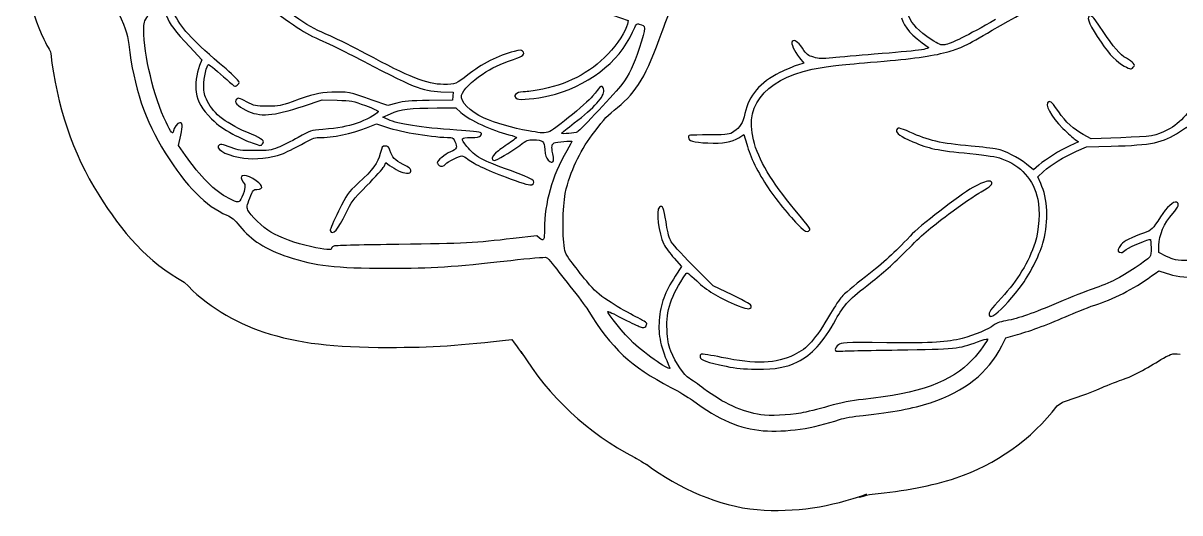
# Model space of a CAD drawing. Extents: x 3 to 1707, y 187 to 1378.
# Drawn here: x 3 to 156.6, y 186.7 to 251.8 of the extents above; entities that cross this region are included whole.
import ezdxf

# ---------------------------------------------------------------- set-up
doc = ezdxf.new("R2010")
doc.units = 0
doc.layers.add('Drawings', color=7, linetype='CONTINUOUS')

msp = doc.modelspace()

# ---------------------------------------------------------------- linework, layer by layer
at = {"layer": 'Drawings', "color": 7}
for points in [[(81.296955, 252.832499), (83.314495, 252.104176), (83.228062, 251.651575)], [(25.114361, 248.622582), (26.71605, 246.910823), (26.423717, 246.145486)], [(106.09232, 247.146455), (106.639948, 246.434619), (105.824694, 246.200004)], [(40.20923, 240.759839), (42.696164, 241.599231), (44.684886, 241.533448)], [(52.610929, 241.138386), (51.416888, 240.817434), (49.349933, 241.553974)], [(58.474084, 242.664824), (60.112837, 242.590854), (60.067516, 242.06417), (60.018186, 241.537486), (56.909524, 241.500501)], [(51.441511, 238.957707), (50.770368, 239.258076), (51.779148, 239.739503)], [(57.951192, 240.50484), (60.429883, 240.507663), (61.105138, 239.911018)], [(48.596448, 237.879747), (49.914026, 238.406431), (51.252181, 237.953774)], [(24.538072, 234.207779), (23.636342, 235.528598), (23.908096, 236.870026)], [(98.038628, 236.55091), (98.709771, 236.978836), (99.067984, 235.686815)], [(148.753108, 236.554072), (144.820969, 236.422507), (143.758663, 236.982111)], [(156.55977, 237.344395), (157.490297, 237.945163), (158.330258, 237.295016)], [(33.390395, 235.862734), (33.394631, 235.862734)], [(142.671671, 236.319627), (143.124581, 236.002797), (141.963467, 235.467897)], [(142.87342, 234.752053), (144.199218, 235.323994), (147.456125, 235.422809)], [(50.906451, 232.74382), (51.157621, 233.237556), (51.647591, 232.87547)], [(137.86249, 232.900286), (137.146063, 232.303641), (136.227871, 233.044302)], [(138.117785, 230.476833), (137.72251, 231.336806), (138.488349, 232.044548)], [(71.563337, 223.213276), (71.221589, 223.534227), (68.04705, 223.159775)], [(154.834038, 220.790359), (153.817013, 221.304705), (153.817013, 222.263437)], [(89.436805, 220.551876), (90.433231, 219.461466), (89.589158, 218.169445)], [(97.140526, 215.663551), (94.604177, 216.877395), (91.936093, 219.560224)], [(153.319348, 218.524529), (153.788722, 218.870185), (154.776906, 218.540989)], [(132.95041, 208.920693), (133.506261, 209.99055), (135.04205, 210.418475)], [(140.283731, 200.930196), (141.020754, 201.415745)]]:
    msp.add_lwpolyline(points, dxfattribs=at)
for points in [[(51.075275, 235.430743)], [(131.23747, 230.793352)]]:
    msp.add_lwpolyline(points, close=True, dxfattribs=at)
for points in [[(3.502603, 262.897915), (2.98276, 258.444461), (3.844328, 253.553115), (5.730131, 249.652518)], [(43.750158, 250.067287), (40.535182, 251.478366), (39.654661, 252.057676), (32.468377, 257.506734)], [(131.678048, 250.812635), (137.581601, 254.231495), (140.868968, 255.957173), (145.207933, 257.918821)], [(33.633622, 255.362984), (39.37388, 251.059418), (40.112481, 250.575224), (42.770196, 249.392465)], [(87.847537, 250.663876), (88.972581, 253.823982), (89.413326, 254.698664), (90.589744, 256.095316)], [(15.121845, 254.224126), (16.58849, 251.190673), (16.837417, 250.498826), (17.019982, 248.920213)], [(18.995996, 250.889005), (18.995996, 251.828821), (19.045327, 251.982887), (19.601262, 252.814684)], [(22.001587, 252.745542), (22.446695, 251.642145), (23.113495, 250.759726), (25.114361, 248.622582)], [(29.079481, 246.42533), (25.094428, 249.874964), (24.049367, 251.037255), (22.940387, 253.235241)], [(119.622206, 252.487494), (120.043263, 251.111254), (120.850715, 250.22189), (123.179669, 248.574389)], [(123.587379, 249.594132), (121.924808, 250.681098), (121.025901, 251.624217), (120.622828, 252.700793)], [(132.131065, 252.252286), (128.414016, 250.114379), (126.168357, 249.000621), (125.366109, 248.894634)], [(144.553329, 252.69972), (144.169987, 252.462846), (144.649872, 251.415096), (146.138556, 249.235095)], [(146.335964, 250.773984), (145.444543, 252.115046), (145.056037, 252.627359), (144.79191, 252.724367)], [(21.956439, 238.602339), (20.356182, 241.934327), (18.995996, 247.573844), (18.995996, 250.889005)], [(72.745072, 242.10124), (77.794453, 243.271492), (82.112189, 246.541735), (83.911558, 250.561193)], [(83.228062, 251.651575), (83.062366, 250.795187), (81.862356, 248.928824), (80.67525, 247.68494)], [(81.914301, 240.570368), (84.472407, 242.610109), (85.756615, 244.790732), (87.847537, 250.663876)], [(83.911558, 250.561193), (84.397861, 251.648158), (84.462685, 251.730175), (84.813266, 251.643359)], [(84.813266, 251.643359), (85.729035, 251.416649), (85.731673, 251.368935), (84.780369, 248.388588)], [(125.958936, 248.006372), (127.55894, 248.470125), (128.049458, 248.711234), (131.678048, 250.812635)], [(149.489908, 247.09541), (148.626905, 247.600806), (147.814308, 248.549939), (146.335964, 250.773984)], [(5.730131, 249.652518), (6.402581, 248.261681), (6.603316, 247.979833), (6.656546, 247.944909)], [(17.019982, 248.920213), (17.676072, 243.249075), (19.169931, 238.797344), (21.841497, 234.551514)], [(42.770196, 249.392465), (43.789706, 248.938762), (45.563018, 248.075881), (46.710578, 247.475001)], [(48.493439, 247.701315), (46.992054, 248.516935), (44.858609, 249.58075), (43.750158, 250.067287)], [(105.10827, 249.327303), (104.90821, 249.127414), (105.386914, 248.064983), (106.09232, 247.146455)], [(106.47113, 248.426166), (105.825434, 249.351301), (105.408044, 249.626882), (105.10827, 249.327303)], [(125.366109, 248.894634), (124.847133, 248.826311), (124.631114, 248.911574), (123.587379, 249.594132)], [(146.138556, 249.235095), (147.289718, 247.549366), (148.245269, 246.562006), (149.206026, 246.062623)], [(6.656546, 247.944909), (6.640733, 247.939262), (6.626756, 247.909053), (6.648357, 247.722716)], [(6.648357, 247.722716), (7.441812, 240.86416), (9.521626, 234.512017), (13.018018, 228.955335)], [(46.710578, 247.475001), (55.130788, 243.065957), (55.827186, 242.781765), (58.474084, 242.664824)], [(58.80759, 243.631829), (56.603735, 243.643122), (54.252481, 244.572746), (48.493439, 247.701315)], [(68.187103, 248.022238), (66.113532, 247.485277), (63.800665, 246.307853), (62.035678, 244.886808)], [(68.108872, 246.940298), (69.410027, 247.373362), (69.705797, 247.640445), (69.315289, 248.030708)], [(69.315289, 248.030708), (69.115427, 248.230315), (68.986968, 248.229468), (68.187103, 248.022238)], [(80.67525, 247.68494), (78.195694, 245.086753), (75.178291, 243.541963), (71.258695, 242.862454)], [(84.780369, 248.388588), (84.081568, 246.199439), (83.455898, 244.895899), (82.499315, 243.615482)], [(107.96988, 247.236997), (107.210282, 247.457779), (107.067309, 247.572065), (106.47113, 248.426166)], [(116.011219, 247.632088), (113.908617, 247.465797), (111.427229, 247.255095), (110.497987, 247.163027)], [(123.179669, 248.574389), (123.537817, 248.32114), (121.745615, 248.086242), (116.011219, 247.632088)], [(117.345262, 246.726688), (121.527424, 247.079853), (124.056734, 247.45504), (125.958936, 248.006372)], [(26.423717, 246.145486), (25.985753, 244.993641), (25.80298, 243.590383), (25.962565, 242.6109)], [(26.971424, 243.450432), (26.977636, 244.447025), (27.375237, 246.26494), (27.589043, 246.26494)], [(27.589043, 246.26494), (27.722915, 246.26494), (28.921779, 245.282266), (30.026563, 244.261026)], [(31.471719, 244.22805), (31.324152, 244.425963), (30.247236, 245.414452), (29.079481, 246.42533)], [(63.937923, 244.965211), (65.319716, 245.881819), (66.252814, 246.322563), (68.108872, 246.940298)], [(99.961472, 236.262878), (98.702118, 241.272294), (101.934908, 244.681414), (109.081579, 245.883175)], [(105.824694, 246.200004), (105.376992, 246.070133), (104.317975, 245.618407), (103.473629, 245.195986)], [(110.497987, 247.163027), (109.049809, 247.019604), (108.690144, 247.028074), (107.96988, 247.236997)], [(109.081579, 245.883175), (110.515505, 246.124283), (112.002156, 246.275499), (117.345262, 246.726688)], [(149.206026, 246.062623), (150.101558, 245.597091), (150.091607, 245.597966), (150.400089, 245.906213)], [(150.391618, 246.432925), (150.250376, 246.589053), (149.844749, 246.887672), (149.489908, 247.09541)], [(150.400089, 245.906213), (150.627228, 246.132358), (150.62864, 246.171319), (150.391618, 246.432925)], [(30.026563, 244.261026), (30.545773, 243.781096), (31.034097, 243.388715), (31.113573, 243.388715)], [(62.035678, 244.886808), (60.561531, 243.699898), (60.360225, 243.623387), (58.80759, 243.631829)], [(61.20807, 242.212449), (61.363233, 242.830692), (62.604893, 244.080929), (63.937923, 244.965211)], [(103.473629, 245.195986), (100.824178, 243.870481), (99.368876, 242.173403), (98.829177, 239.785099)], [(27.457283, 241.380708), (27.03941, 242.228993), (26.967208, 242.540007), (26.971424, 243.450432)], [(31.113573, 243.388715), (31.193061, 243.388715), (31.36799, 243.494871), (31.500606, 243.627283)], [(31.500606, 243.627283), (31.720996, 243.847499), (31.716846, 243.898883), (31.471719, 244.22805)], [(71.258695, 242.862454), (70.517923, 242.733995), (69.679983, 242.632074), (69.393489, 242.632074)], [(76.162584, 238.505049), (78.884827, 240.578725), (80.185542, 242.028879), (80.0865, 242.870811)], [(82.499315, 243.615482), (81.820203, 242.70644), (76.927833, 237.493917), (76.582566, 237.311702)], [(79.855916, 243.348116), (79.665117, 243.410793), (79.60966, 243.35094), (78.600103, 242.056067)], [(80.0865, 242.870811), (80.059393, 243.100909), (79.956214, 243.315253), (79.855916, 243.348116)], [(25.962565, 242.6109), (26.18657, 241.235394), (26.676987, 240.387278), (28.008921, 239.068097)], [(33.304043, 237.002608), (29.958596, 238.417555), (28.308715, 239.652348), (27.457283, 241.380708)], [(31.315576, 241.669192), (30.951354, 241.305214), (31.403704, 240.766559), (32.563163, 240.196113)], [(32.653751, 241.315321), (31.659264, 241.835625), (31.522382, 241.875885), (31.315576, 241.669192)], [(35.441241, 240.739257), (33.789714, 240.737931), (33.747067, 240.742081), (32.653751, 241.315321)], [(38.710479, 241.319443), (37.226548, 240.779856), (37.004245, 240.740471), (35.441241, 240.739257)], [(43.960216, 242.586789), (42.191942, 242.498137), (41.489979, 242.330152), (38.710479, 241.319443)], [(49.349933, 241.553974), (46.438191, 242.590798), (45.934139, 242.685575), (43.960216, 242.586789)], [(44.684886, 241.533448), (46.574503, 241.472465), (46.762548, 241.436045), (48.452337, 240.817491)], [(56.909524, 241.500501), (54.289926, 241.468315), (53.615874, 241.411002), (52.610929, 241.138386)], [(64.217906, 239.155195), (62.250687, 240.046592), (60.986759, 241.331301), (61.20807, 242.212449)], [(69.393489, 242.632074), (68.416775, 242.632074), (67.929775, 242.074193), (68.5947, 241.718571)], [(68.5947, 241.718571), (68.952786, 241.527152), (71.132651, 241.727041), (72.745072, 242.10124)], [(78.600103, 242.056067), (78.252854, 241.610101), (76.835455, 240.353032), (75.404968, 239.216884)], [(139.180069, 241.319048), (138.535087, 241.071728), (139.420847, 239.406101), (141.065871, 237.776274)], [(140.505889, 239.998229), (139.710788, 241.172886), (139.459184, 241.426079), (139.180069, 241.319048)], [(158.943744, 242.21595), (158.255167, 240.289395), (156.697031, 238.477409), (154.974543, 237.599225)], [(32.563163, 240.196113), (34.449409, 239.268127), (36.168017, 239.395514), (40.20923, 240.759839)], [(50.144591, 240.023356), (49.93589, 239.685917), (48.36234, 238.819507), (47.332396, 238.476195)], [(48.452337, 240.817491), (49.430909, 240.459385), (50.193921, 240.103199), (50.144591, 240.023356)], [(51.779148, 239.739503), (53.01352, 240.328074), (54.41498, 240.500633), (57.951192, 240.50484)], [(61.105138, 239.911018), (62.316254, 238.84565), (65.202952, 237.507355), (67.48715, 236.952495)], [(78.883872, 237.385531), (80.163819, 239.06694), (80.588418, 239.51316), (81.914301, 240.570368)], [(98.829177, 239.785099), (98.531487, 238.467753), (98.195832, 237.908403), (97.379839, 237.369748)], [(143.758663, 236.982111), (142.530133, 237.62726), (141.404793, 238.670126), (140.505889, 239.998229)], [(22.940489, 237.454334), (22.940489, 236.849896), (22.615753, 237.2296), (21.956439, 238.602339)], [(23.776342, 238.5365), (23.500747, 238.5365), (22.940489, 237.810718), (22.940489, 237.454334)], [(23.908096, 236.870026), (24.181827, 238.223285), (24.158503, 238.5365), (23.776342, 238.5365)], [(28.008921, 239.068097), (28.98629, 238.100133), (29.550256, 237.689909), (30.812896, 237.035415)], [(47.332396, 238.476195), (45.971917, 238.02269), (44.89323, 237.827036), (42.770264, 237.645019)], [(60.561641, 237.558683), (55.669188, 237.901684), (52.813457, 238.341496), (51.441511, 238.957707)], [(70.081128, 237.472234), (68.064684, 237.818821), (65.622779, 238.518601), (64.217906, 239.155195)], [(75.404968, 239.216884), (72.475874, 236.890524), (72.816168, 237.002156), (70.081128, 237.472234)], [(74.507369, 237.130729), (74.509478, 237.197358), (75.256133, 237.814557), (76.162584, 238.505049)], [(30.812896, 237.035415), (31.681572, 236.585157), (32.841378, 236.056722), (33.390395, 235.862734)], [(34.765733, 235.731169), (35.093758, 236.126147), (34.831497, 236.356583), (33.304043, 237.002608)], [(39.509268, 236.587528), (38.612937, 236.08408), (37.400322, 235.485176), (36.816454, 235.254344)], [(42.770264, 237.645019), (41.158034, 237.506678), (41.120256, 237.492561), (39.509268, 236.587528)], [(39.93747, 235.666007), (41.228235, 236.391112), (41.677369, 236.567116), (42.218525, 236.567116)], [(42.218525, 236.567116), (44.18041, 236.567116), (46.551862, 237.0569), (48.596448, 237.879747)], [(51.252181, 237.953774), (53.236074, 237.277399), (57.564625, 236.571323), (59.762914, 236.567116)], [(59.762914, 236.567116), (60.017556, 236.566749), (60.170901, 236.427928), (60.331118, 236.044554)], [(63.781464, 237.192502), (63.696301, 237.277483), (62.247445, 237.440387), (60.561641, 237.558683)], [(61.912206, 235.381928), (61.048443, 236.47406), (61.087865, 236.566975), (62.426884, 236.566975)], [(62.426884, 236.566975), (63.250064, 236.566975), (63.597632, 236.629652), (63.740351, 236.80159)], [(63.740351, 236.80159), (63.872529, 236.960541), (63.886647, 237.087137), (63.781464, 237.192502)], [(67.48715, 236.952495), (68.091317, 236.805684), (68.546841, 236.625106), (68.500041, 236.549273)], [(76.582566, 237.311702), (76.28456, 237.154162), (74.503153, 236.998966), (74.507369, 237.130729)], [(75.11231, 229.748566), (75.906945, 232.652063), (77.061166, 234.991185), (78.883872, 237.385531)], [(94.225895, 236.925335), (91.105447, 236.899925), (91.335444, 236.92717), (91.335444, 236.563248)], [(97.379839, 237.369748), (96.747739, 236.952551), (96.704923, 236.946396), (94.225895, 236.925335)], [(118.967595, 237.521246), (118.912138, 237.131604), (119.478541, 236.737953), (121.137489, 236.011126)], [(120.729861, 237.294818), (119.389156, 237.903689), (119.028729, 237.951092), (118.967595, 237.521246)], [(128.870029, 235.434949), (124.79926, 235.804122), (123.225797, 236.161297), (120.729861, 237.294818)], [(141.065871, 237.776274), (141.6989, 237.149052), (142.421649, 236.493428), (142.671671, 236.319627)], [(147.456125, 235.422809), (153.002793, 235.59023), (154.255378, 235.855986), (156.55977, 237.344395)], [(154.974543, 237.599225), (153.349937, 236.770929), (152.893213, 236.692272), (148.753108, 236.554072)], [(28.89863, 235.406773), (28.691398, 234.866876), (30.341579, 234.096542), (32.283164, 233.826692)], [(30.619726, 235.246128), (29.416745, 235.722275), (29.033149, 235.757087), (28.89863, 235.406773)], [(33.707812, 234.834634), (31.836071, 234.834634), (31.572094, 234.869078), (30.619726, 235.246128)], [(33.394631, 235.862734), (34.577961, 235.445283), (34.531689, 235.449207), (34.765733, 235.731169)], [(36.816454, 235.254344), (35.841446, 234.868683), (35.588156, 234.834634), (33.707812, 234.834634)], [(37.306447, 234.37808), (37.870792, 234.590391), (39.054357, 235.169956), (39.93747, 235.666007)], [(51.07527, 235.430743), (50.684781, 235.430743), (50.640808, 235.362137), (50.408238, 234.439091)], [(51.688761, 234.875261), (51.530012, 235.333142), (51.422372, 235.430743), (51.075275, 235.430743)], [(60.331118, 236.044554), (60.679864, 235.210442), (60.619298, 235.066059), (59.742318, 234.678449)], [(67.701328, 232.176537), (63.902319, 233.530303), (62.964056, 234.052075), (61.912206, 235.381928)], [(65.519058, 233.537277), (65.868016, 233.537277), (67.609622, 234.557076), (68.932408, 235.537039)], [(67.252451, 235.635798), (66.61177, 235.20903), (65.896611, 234.684011), (65.667247, 234.471333)], [(68.500041, 236.549273), (68.453026, 236.473326), (67.893132, 236.062566), (67.252451, 235.635798)], [(68.932408, 235.537039), (69.881613, 236.240236), (70.044657, 236.309745), (70.719383, 236.285945)], [(70.719383, 236.285945), (72.048575, 236.239078), (72.182233, 236.125017), (72.255172, 234.981558)], [(73.317479, 234.426104), (73.125212, 235.356914), (73.178354, 235.733004), (73.514997, 235.862141)], [(73.514997, 235.862141), (73.801514, 235.971967), (75.866043, 236.163442), (75.866043, 236.080099)], [(75.866043, 236.080099), (75.866043, 236.041984), (75.562556, 235.477073), (75.190789, 234.825119)], [(91.335444, 236.563248), (91.335444, 236.109997), (91.933729, 235.944299), (93.912966, 235.851413)], [(93.912966, 235.851413), (95.965794, 235.755138), (97.079348, 235.943169), (98.038628, 236.55091)], [(99.067984, 235.686815), (99.527704, 234.021696), (100.569897, 231.899883), (101.917243, 229.897325)], [(105.46235, 226.988238), (102.349683, 230.698828), (100.631561, 233.5973), (99.961472, 236.262878)], [(121.137489, 236.011126), (123.178491, 235.116878), (124.41166, 234.862217), (128.709453, 234.443411)], [(132.283378, 235.031699), (131.824607, 235.123738), (130.288016, 235.306405), (128.870029, 235.434949)], [(136.227871, 233.044302), (135.109257, 233.948827), (133.404689, 234.806824), (132.283378, 235.031699)], [(141.963467, 235.467897), (140.638259, 234.856006), (138.91046, 233.774094), (137.86249, 232.900286)], [(21.841497, 234.551514), (24.674164, 230.049613), (27.235641, 227.460291), (30.0393, 226.260281)], [(30.24483, 228.508832), (28.585969, 229.311549), (26.381522, 231.51089), (24.538072, 234.207779)], [(32.283164, 233.826692), (33.751746, 233.622568), (35.937557, 233.863112), (37.306447, 234.37808)], [(50.408238, 234.439091), (50.088667, 233.170362), (49.466897, 232.327526), (47.538383, 230.54654)], [(53.438675, 233.007148), (52.339728, 233.584256), (52.016427, 233.929431), (51.688761, 234.875261)], [(59.742318, 234.678449), (58.980587, 234.341801), (57.97183, 233.519942), (57.97183, 233.234168)], [(59.112362, 233.085918), (59.245584, 233.301334), (60.943839, 234.14338), (61.245194, 234.14338)], [(61.245194, 234.14338), (61.381579, 234.14338), (61.740035, 233.946879), (62.043963, 233.707239)], [(62.043963, 233.707239), (62.926065, 233.012202), (64.823569, 232.134611), (67.656025, 231.106708)], [(65.667247, 234.471333), (65.192284, 234.030985), (65.114265, 233.537277), (65.519058, 233.537277)], [(75.190789, 234.825119), (73.179049, 231.297252), (72.226238, 227.956879), (72.226238, 224.418905)], [(72.255172, 234.981558), (72.308286, 234.146006), (72.38399, 233.914665), (72.724569, 233.574318)], [(72.724569, 233.574318), (73.044098, 233.254891), (73.173071, 233.207997), (73.317479, 233.352125)], [(73.317479, 233.352125), (73.461686, 233.496395), (73.461883, 233.72734), (73.317479, 234.426104)], [(128.709453, 234.443411), (131.073336, 234.213031), (132.160095, 234.039144), (132.95041, 233.764467)], [(132.95041, 233.764467), (135.475524, 232.886876), (137.156121, 230.991349), (137.743087, 228.365889)], [(138.488349, 232.044548), (139.492219, 232.971349), (141.225772, 234.042165), (142.87342, 234.752053)], [(48.63775, 230.200885), (49.746877, 231.326191), (50.767736, 232.471034), (50.906451, 232.74382)], [(51.647591, 232.87547), (52.389101, 232.320016), (53.34484, 231.87868), (53.903938, 231.834439)], [(54.455675, 232.122471), (54.494049, 232.39153), (54.310423, 232.549324), (53.438675, 233.007148)], [(53.903938, 231.834439), (54.318858, 231.801689), (54.417097, 231.851379), (54.455675, 232.122471)], [(57.97183, 233.234168), (57.97183, 233.163304), (58.079752, 232.998706), (58.210631, 232.86796)], [(58.210631, 232.86796), (58.452962, 232.625722), (58.892778, 232.73103), (59.112362, 233.085918)], [(70.529991, 230.300208), (71.248293, 230.753007), (70.72878, 231.09773), (67.701328, 232.176537)], [(33.4812, 231.125822), (32.241876, 231.837827), (31.533756, 231.579044), (32.213037, 230.660883)], [(32.213037, 230.660883), (32.570386, 230.17779), (32.539839, 229.882728), (32.007075, 228.644632)], [(34.016475, 229.685663), (35.069694, 229.718695), (34.835354, 230.34778), (33.4812, 231.125822)], [(47.538383, 230.54654), (46.030399, 229.153897), (46.018361, 229.135404), (44.853814, 226.793882)], [(67.656025, 231.106708), (69.606357, 230.398967), (70.352275, 230.188123), (70.529991, 230.300208)], [(131.237557, 230.793408), (130.823248, 230.787762), (130.088905, 230.489368), (129.12119, 229.933406)], [(130.216336, 229.377925), (131.496641, 230.090325), (131.82494, 230.41616), (131.542157, 230.698772)], [(131.542157, 230.698772), (131.478905, 230.762295), (131.375614, 230.795328), (131.23747, 230.793352)], [(138.500703, 222.852206), (139.18926, 225.456689), (139.038318, 228.47755), (138.117785, 230.476833)], [(13.018018, 228.955335), (16.075117, 224.096739), (19.539524, 219.944474), (24.382141, 217.380533)], [(33.09006, 228.533536), (33.509892, 229.607232), (33.562026, 229.670925), (34.016475, 229.685663)], [(45.841998, 226.489391), (46.590022, 228.092623), (46.69819, 228.233025), (48.63775, 230.200885)], [(74.770561, 222.667055), (74.55466, 224.716677), (74.730493, 228.353777), (75.11231, 229.748566)], [(101.917243, 229.897325), (103.111538, 228.122324), (105.174865, 225.619197), (106.252896, 224.630454)], [(129.12119, 229.933406), (127.190569, 228.824278), (122.059013, 224.860128), (120.758679, 223.473273)], [(125.864215, 226.378266), (127.546267, 227.631693), (129.503998, 228.981535), (130.216336, 229.377925)], [(32.007075, 228.644632), (31.655334, 227.827149), (31.654303, 227.826839), (30.24483, 228.508832)], [(32.830645, 226.941117), (32.667463, 227.34129), (32.698891, 227.533104), (33.09006, 228.533536)], [(88.358033, 225.370268), (88.10085, 227.200521), (87.888512, 227.670231), (87.476902, 227.328895)], [(137.743087, 228.365889), (138.05494, 226.970903), (137.873994, 224.184911), (137.368408, 222.625806)], [(156.143371, 227.991182), (155.744683, 228.144204), (154.891504, 227.352244), (154.022893, 226.020217)], [(155.661623, 226.497522), (156.428982, 227.373842), (156.57423, 227.82602), (156.143371, 227.991182)], [(30.0393, 226.260281), (30.667204, 225.991504), (31.042094, 225.674336), (31.743908, 224.816)], [(35.894004, 223.999082), (34.844622, 224.624553), (33.086742, 226.312935), (32.830645, 226.941117)], [(44.853814, 226.793882), (44.210499, 225.500393), (43.722866, 224.33926), (43.770932, 224.213934)], [(43.770932, 224.213934), (44.049152, 223.489394), (44.85805, 224.380508), (45.841998, 226.489391)], [(87.476902, 227.328895), (86.987522, 226.92302), (87.357375, 223.851593), (88.069811, 222.399407)], [(107.261676, 224.140811), (107.662813, 224.355381), (107.647717, 224.383049), (105.46235, 226.988238)], [(120.301568, 221.564024), (122.357771, 223.646905), (123.351161, 224.505608), (125.864215, 226.378266)], [(154.022893, 226.020217), (152.978464, 224.418509), (152.790738, 224.232003), (151.914768, 223.921695)], [(153.817013, 222.263437), (153.817013, 223.615764), (154.49406, 225.16414), (155.661623, 226.497522)], [(31.743908, 224.816), (33.28655, 222.929366), (35.187931, 221.71603), (38.15887, 220.730054)], [(72.226238, 224.418905), (72.226238, 222.96734), (72.092366, 222.71666), (71.563337, 223.213276)], [(88.93448, 222.946673), (88.737781, 223.358252), (88.500543, 224.355607), (88.358033, 225.370268)], [(106.252896, 224.630454), (106.853122, 224.080223), (107.004066, 224.003034), (107.261676, 224.140811)], [(41.135501, 222.085712), (39.220143, 222.512169), (37.0805, 223.291876), (35.894004, 223.999082)], [(68.04705, 223.159775), (63.048262, 222.567731), (61.598968, 222.49091), (52.890765, 222.377978)], [(91.936093, 219.560224), (90.153988, 221.352532), (89.157774, 222.479334), (88.93448, 222.946673)], [(120.758679, 223.473273), (118.571078, 221.140164), (117.478942, 220.145746), (114.829577, 218.066479)], [(135.700839, 217.099757), (136.786523, 218.601069), (138.078236, 221.254084), (138.500703, 222.852206)], [(151.914768, 223.921695), (150.004343, 223.244869), (149.246998, 222.866972), (148.814348, 222.374534)], [(149.481369, 221.703834), (149.963391, 222.086643), (152.564586, 223.16943), (152.692969, 223.04114)], [(152.692969, 223.04114), (152.718383, 223.015731), (152.752211, 222.540967), (152.771186, 221.98365)], [(43.939476, 221.855331), (43.935241, 221.567102), (43.18424, 221.629468), (41.135501, 222.085712)], [(44.322394, 222.172161), (44.113694, 222.116824), (43.941224, 221.974248), (43.939476, 221.855331)], [(52.890765, 222.377978), (48.386609, 222.319536), (44.530889, 222.227497), (44.322394, 222.172161)], [(75.734038, 220.14473), (74.941023, 221.237314), (74.913704, 221.308037), (74.770561, 222.667055)], [(88.069811, 222.399407), (88.274926, 221.981137), (88.889261, 221.150695), (89.436805, 220.551876)], [(115.504761, 217.268195), (117.065616, 218.466539), (118.598751, 219.839109), (120.301568, 221.564024)], [(137.368408, 222.625806), (136.520309, 220.010877), (135.064798, 217.621811), (132.900995, 215.293333)], [(148.814348, 222.374534), (148.305383, 221.795223), (148.24273, 221.48709), (148.600254, 221.349963)], [(148.600254, 221.349963), (148.919659, 221.227432), (148.853372, 221.205128), (149.481369, 221.703834)], [(152.771186, 221.98365), (152.793211, 221.302503), (152.73493, 220.885871), (152.594111, 220.716276)], [(38.15887, 220.730054), (41.808773, 219.518722), (44.419137, 219.222051), (51.375826, 219.219933)], [(51.375826, 219.219933), (57.515637, 219.217844), (59.903444, 219.368438), (67.75499, 220.260964)], [(67.75499, 220.260964), (70.173895, 220.535952), (72.290328, 220.71317), (72.457079, 220.651848)], [(72.457079, 220.651848), (72.623819, 220.590583), (72.977848, 220.229456), (73.247626, 219.85362)], [(73.247626, 219.85362), (73.517375, 219.477756), (74.575598, 218.122945), (75.598691, 216.841596)], [(77.825697, 217.47836), (77.123482, 218.32721), (76.182751, 219.526514), (75.734038, 220.14473)], [(152.594111, 220.716276), (152.207649, 220.250942), (149.359088, 218.359847), (148.044333, 217.696064)], [(158.206215, 220.222511), (155.869339, 220.274742), (155.839467, 220.280106), (154.834038, 220.790359)], [(89.589158, 218.169445), (88.146167, 215.957145), (87.646373, 214.568426), (87.460437, 212.277102)], [(88.489794, 211.03446), (88.380177, 213.666753), (88.970361, 215.416796), (91.017898, 218.523315)], [(91.017898, 218.523315), (91.131326, 218.695536), (91.424388, 218.488307), (92.434306, 217.535758)], [(145.689749, 214.459165), (148.2515, 215.308861), (150.824804, 216.681431), (153.319348, 218.524529)], [(154.776906, 218.540989), (156.988373, 217.805579), (159.819922, 217.844287), (165.572828, 218.681024)], [(24.382141, 217.380533), (27.18831, 214.319638), (31.109233, 212.013153), (34.935122, 210.743436)], [(75.598691, 216.841596), (76.621807, 215.560275), (77.692568, 214.138834), (77.974445, 213.681462)], [(80.703775, 214.877858), (79.361636, 215.763693), (78.897491, 216.182782), (77.825697, 217.47836)], [(92.434306, 217.535758), (93.795838, 216.251585), (95.2024, 215.373571), (97.404043, 214.425031)], [(110.901459, 212.383992), (112.001352, 214.354534), (112.759982, 215.160921), (115.504761, 217.268195)], [(114.829577, 218.066479), (113.361331, 216.914183), (111.946315, 215.731197), (111.687984, 215.437152)], [(132.151621, 213.166071), (132.885459, 213.674263), (134.590383, 215.564228), (135.700839, 217.099757)], [(148.044333, 217.696064), (147.328434, 217.334655), (145.994518, 216.78945), (145.083913, 216.486313)], [(99.676856, 214.141093), (99.676856, 214.390672), (99.192998, 214.681612), (97.140526, 215.663551)], [(111.687984, 215.437152), (111.429643, 215.143106), (110.763467, 214.134233), (110.205699, 213.194614)], [(132.900995, 215.293333), (131.417151, 213.696566), (131.154879, 213.322424), (131.282841, 212.989051)], [(145.083913, 216.486313), (144.173288, 216.183205), (142.095162, 215.362927), (140.464146, 214.663486)], [(77.974445, 213.681462), (81.156447, 208.518544), (83.674434, 206.163612), (88.984466, 203.394588)], [(84.010075, 212.956272), (83.06966, 213.43242), (81.583116, 214.297475), (80.703775, 214.877858)], [(97.404043, 214.425031), (98.96783, 213.751254), (99.676856, 213.6604), (99.676856, 214.141093)], [(140.464146, 214.663486), (137.041606, 213.195772), (135.308264, 212.592548), (133.497445, 212.235769)], [(141.914052, 212.99018), (142.990274, 213.466158), (144.689147, 214.127287), (145.689749, 214.459165)], [(83.98945, 209.318607), (82.919746, 210.303652), (80.470864, 213.332306), (80.621382, 213.482731)], [(80.621382, 213.482731), (80.658711, 213.519998), (81.461112, 213.140689), (82.408357, 212.639217)], [(82.408357, 212.639217), (83.355623, 212.137716), (84.438819, 211.618937), (84.812927, 211.487062)], [(85.788805, 211.915241), (85.751701, 212.011233), (84.950509, 212.480125), (84.010075, 212.956272)], [(87.460437, 212.277102), (87.296831, 210.260484), (87.629098, 208.767389), (88.8686, 205.960956)], [(110.205699, 213.194614), (108.091755, 209.633489), (107.179757, 208.596213), (105.375961, 207.705522)], [(105.82056, 206.779709), (107.7621, 207.74437), (109.191221, 209.320019), (110.901459, 212.383992)], [(131.282841, 212.989051), (131.396467, 212.692888), (131.49702, 212.712651), (132.151621, 213.166071)], [(133.497445, 212.235769), (132.585872, 212.055926), (132.093097, 211.876224), (131.817545, 211.61857)], [(135.04205, 210.418475), (136.894756, 210.934347), (139.279277, 211.824953), (141.914052, 212.99018)], [(34.935122, 210.743436), (39.523056, 209.220809), (44.214944, 208.70059), (51.470731, 208.698387)], [(84.812927, 211.487062), (85.438111, 211.266845), (85.506733, 211.26741), (85.673484, 211.495531)], [(85.673484, 211.495531), (85.772569, 211.631896), (85.825908, 211.819165), (85.788805, 211.915241)], [(89.012714, 208.203493), (88.631247, 209.171486), (88.547976, 209.638514), (88.489794, 211.03446)], [(131.817545, 211.61857), (131.344629, 211.176359), (129.229821, 210.293714), (127.700103, 209.902717)], [(51.470731, 208.698387), (57.368318, 208.696355), (60.994756, 208.969988), (67.886914, 209.731203)], [(67.886914, 209.731203), (68.66047, 208.670945), (69.729121, 207.142671), (69.097442, 208.167581)], [(88.8686, 205.960956), (89.121549, 205.38828), (85.702893, 207.740785), (83.98945, 209.318607)], [(111.255078, 209.042603), (111.018536, 208.866994), (110.822745, 208.595535), (110.822745, 208.437742)], [(117.698859, 209.318438), (111.783776, 209.36107), (111.677969, 209.356835), (111.255078, 209.042603)], [(127.700103, 209.902717), (125.618495, 209.370725), (123.947617, 209.27335), (117.698859, 209.318438)], [(119.09056, 208.359819), (126.922373, 208.478962), (127.176296, 208.505783), (129.70942, 209.429647)], [(123.459713, 201.357783), (128.109502, 202.896362), (131.028286, 205.221763), (132.95041, 208.920693)], [(131.043461, 209.816438), (131.167196, 209.692778), (129.992096, 208.074102), (129.025923, 207.038972)], [(129.70942, 209.429647), (130.404237, 209.683178), (131.002353, 209.857488), (131.043461, 209.816438)], [(69.097442, 208.167581), (72.831015, 202.109709), (77.93698, 197.336688), (84.208421, 194.066332)], [(91.454345, 204.57427), (90.743272, 204.997566), (89.616565, 206.671211), (89.012714, 208.203493)], [(93.036008, 207.804281), (92.927436, 207.763908), (92.858284, 207.586323), (92.883584, 207.409274)], [(92.883584, 207.409274), (92.939042, 207.021242), (93.752765, 206.735836), (96.333997, 206.191308)], [(95.732933, 207.368139), (94.356644, 207.649339), (93.144577, 207.844738), (93.036008, 207.804281)], [(105.375961, 207.705522), (103.003878, 206.534225), (100.281867, 206.438939), (95.732933, 207.368139)], [(110.822745, 208.437742), (110.822745, 208.20115), (110.916351, 208.157107), (111.353908, 208.199174)], [(111.353908, 208.199174), (111.645841, 208.227407), (115.128571, 208.2994), (119.09056, 208.359819)], [(149.107396, 204.472999), (151.137773, 205.146409), (152.905815, 206.444331), (154.789446, 207.476751)], [(154.789446, 207.476751), (155.817306, 207.940137), (155.452748, 207.897167), (156.617591, 207.805946)], [(96.333997, 206.191308), (97.726602, 205.897432), (98.550734, 205.819058), (100.360832, 205.812733)], [(100.360832, 205.812733), (103.046793, 205.804264), (104.309078, 206.028715), (105.82056, 206.779709)], [(129.025923, 207.038972), (126.297483, 204.115909), (121.997874, 202.560052), (114.540782, 201.796776)], [(93.393671, 203.204072), (92.637529, 203.77415), (91.763942, 204.389938), (91.454345, 204.57427)], [(146.278713, 203.370251), (146.904109, 203.646933), (148.693465, 204.335702), (149.107396, 204.472999)], [(88.984466, 203.394588), (89.985382, 202.872646), (91.282807, 202.09692), (91.866675, 201.670519)], [(100.965615, 199.743569), (98.503072, 200.111499), (95.944229, 201.281187), (93.393671, 203.204072)], [(141.020754, 201.415745), (142.737738, 202.019562), (144.399487, 202.53916), (146.278713, 203.370251)], [(91.866675, 201.670519), (95.454092, 199.05048), (98.117138, 197.908996), (101.270873, 197.638045)], [(114.540782, 201.796776), (112.867627, 201.625403), (111.759049, 201.406767), (109.912795, 200.87918)], [(114.52489, 199.666634), (118.495776, 200.082222), (121.091109, 200.574039), (123.459713, 201.357783)], [(106.27299, 199.973949), (104.634448, 199.688147), (102.077017, 199.577503), (100.965615, 199.743569)], [(109.912795, 200.87918), (108.578224, 200.497838), (106.940273, 200.090438), (106.27299, 199.973949)], [(126.873252, 191.371617), (132.082725, 193.095404), (136.946506, 196.522254), (140.283731, 200.930196)], [(101.270873, 197.638045), (104.203739, 197.386208), (108.00041, 197.944372), (111.416228, 199.127612)], [(111.416228, 199.127612), (111.919015, 199.301809), (113.278588, 199.536226), (114.52489, 199.666634)], [(84.208421, 194.066332), (84.722887, 193.79812), (86.240189, 192.814825), (85.744233, 193.177533)], [(85.744233, 193.177533), (90.16046, 189.952181), (95.301778, 187.597418), (100.468159, 187.153541)], [(115.723251, 189.203163), (120.077772, 189.658898), (123.572707, 190.279513), (126.873252, 191.371617)], [(100.468159, 187.153541), (105.497999, 186.721493), (110.235483, 187.5477), (114.965652, 189.186223)], [(114.965652, 189.186223), (112.702643, 188.401716), (114.990218, 189.125523), (115.723251, 189.203163)]]:
    msp.add_open_spline(points, degree=3, dxfattribs=at)

doc.saveas('drawing.dxf')
